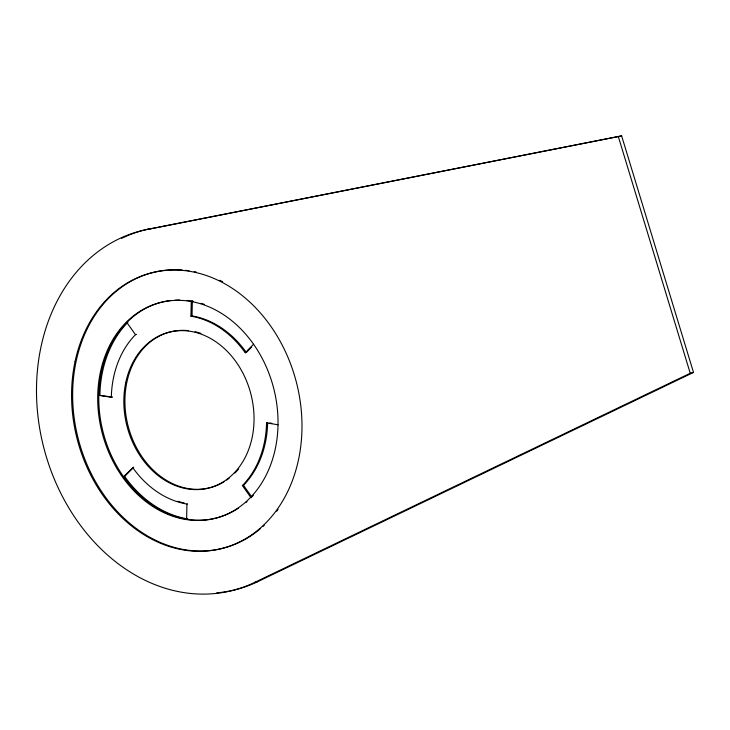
<?xml version="1.0" encoding="UTF-8"?>
<svg xmlns="http://www.w3.org/2000/svg" width="730" height="730" viewBox="0 0 730 730"><rect width="100%" height="100%" fill="white"/><g stroke="black" fill="none" stroke-linecap="round" stroke-linejoin="round"><path stroke-width="1.09" d="M132.641 467.492A95.858 76.303 75.7 0 0 186.935 504.038L186.615 519.185L187.701 518.911A111.316 88.613 75.7 0 1 124.657 476.462L123.562 476.745L133.252 467.337M251.622 347.069L246.32 352.471L245.234 352.745A95.858 76.303 75.7 0 0 190.941 316.2L191.269 301.052M246.32 352.471A95.858 76.303 75.7 0 0 192.026 315.917L192.355 300.769M245.234 352.745L253.556 344.259M124.657 476.462L133.736 467.209M254.56 582.458L690.233 373.258L693.5 372.428L621.631 135.88L147.305 229.448A185.529 147.688 75.7 0 0 46.501 457.372A185.529 147.688 75.7 0 0 254.56 582.458L257.827 581.627L693.5 372.428M147.305 229.448L621.631 135.88M127.942 322.222L126.856 322.496L135.479 334.668A95.858 76.303 75.7 0 0 111.325 397.33L98.815 395.268L112.42 397.056L111.325 397.33M190.941 316.2L192.026 315.917M135.479 334.668L136.565 334.386M242.396 485.569A95.858 76.303 75.7 0 0 266.55 422.898L267.636 422.624A95.858 76.303 75.7 0 1 243.491 485.286L242.396 485.569L251.02 497.732A111.316 88.613 75.7 0 0 253.337 495.278M186.935 504.038L187.546 503.883M269.726 422.962L271.806 423.309M266.55 422.898L278.021 424.787M243.491 485.286L251.494 496.592M618.365 136.711L690.233 373.258M257.827 581.627A185.529 147.688 75.7 0 1 216.728 592.86M121.654 238.336A185.529 147.688 75.7 0 1 150.572 228.618M224.055 481.754A80.4 64.003 75.7 0 1 127.568 423.82A80.4 64.003 75.7 0 1 188.55 330.644M195.029 331.721A80.4 64.003 75.7 0 1 200.951 333.391M238.692 468.833A80.4 64.003 75.7 0 1 234.914 473.077M229.211 478.177A80.4 64.003 75.7 0 1 226.674 480.048M260.409 528.666A142.24 113.232 75.7 0 1 80.245 445.957A142.24 113.232 75.7 0 1 182.226 270M185.621 270.31A142.24 113.232 75.7 0 1 189.006 270.748M194.253 271.651A142.24 113.232 75.7 0 1 196.352 272.098M219.767 280.32A142.24 113.232 75.7 0 1 222.604 281.734M278.066 509.376A142.24 113.232 75.7 0 1 276.725 511.21M264.333 525.144A142.24 113.232 75.7 0 1 262.782 526.576M238.5 508.126A111.316 88.613 75.7 0 1 105.604 440.747A111.316 88.613 75.7 0 1 170.948 300.505M175.309 300.139A111.316 88.613 75.7 0 1 179.772 300.048M186.625 300.432A111.316 88.613 75.7 0 1 193.432 301.435M201.033 303.306A111.316 88.613 75.7 0 1 204.29 304.346M246.986 501.574A111.316 88.613 75.7 0 1 245.809 502.605M99.901 394.994A111.316 88.613 75.7 0 1 127.157 323.025M184.298 503.034A95.858 76.303 75.7 0 1 177.737 501.227M75.044 361.633A142.24 113.232 75.7 0 0 218.261 549.352A142.24 113.232 75.7 0 0 266.979 321.027A142.24 113.232 75.7 0 0 75.044 361.633M125.797 382.401A80.4 64.003 75.7 0 0 206.736 488.498A80.4 64.003 75.7 0 0 234.275 359.452A80.4 64.003 75.7 0 0 125.797 382.401M100.421 372.017A111.316 88.613 75.7 0 0 212.503 518.93A111.316 88.613 75.7 0 0 250.627 340.235A111.316 88.613 75.7 0 0 100.421 372.017"/></g></svg>
